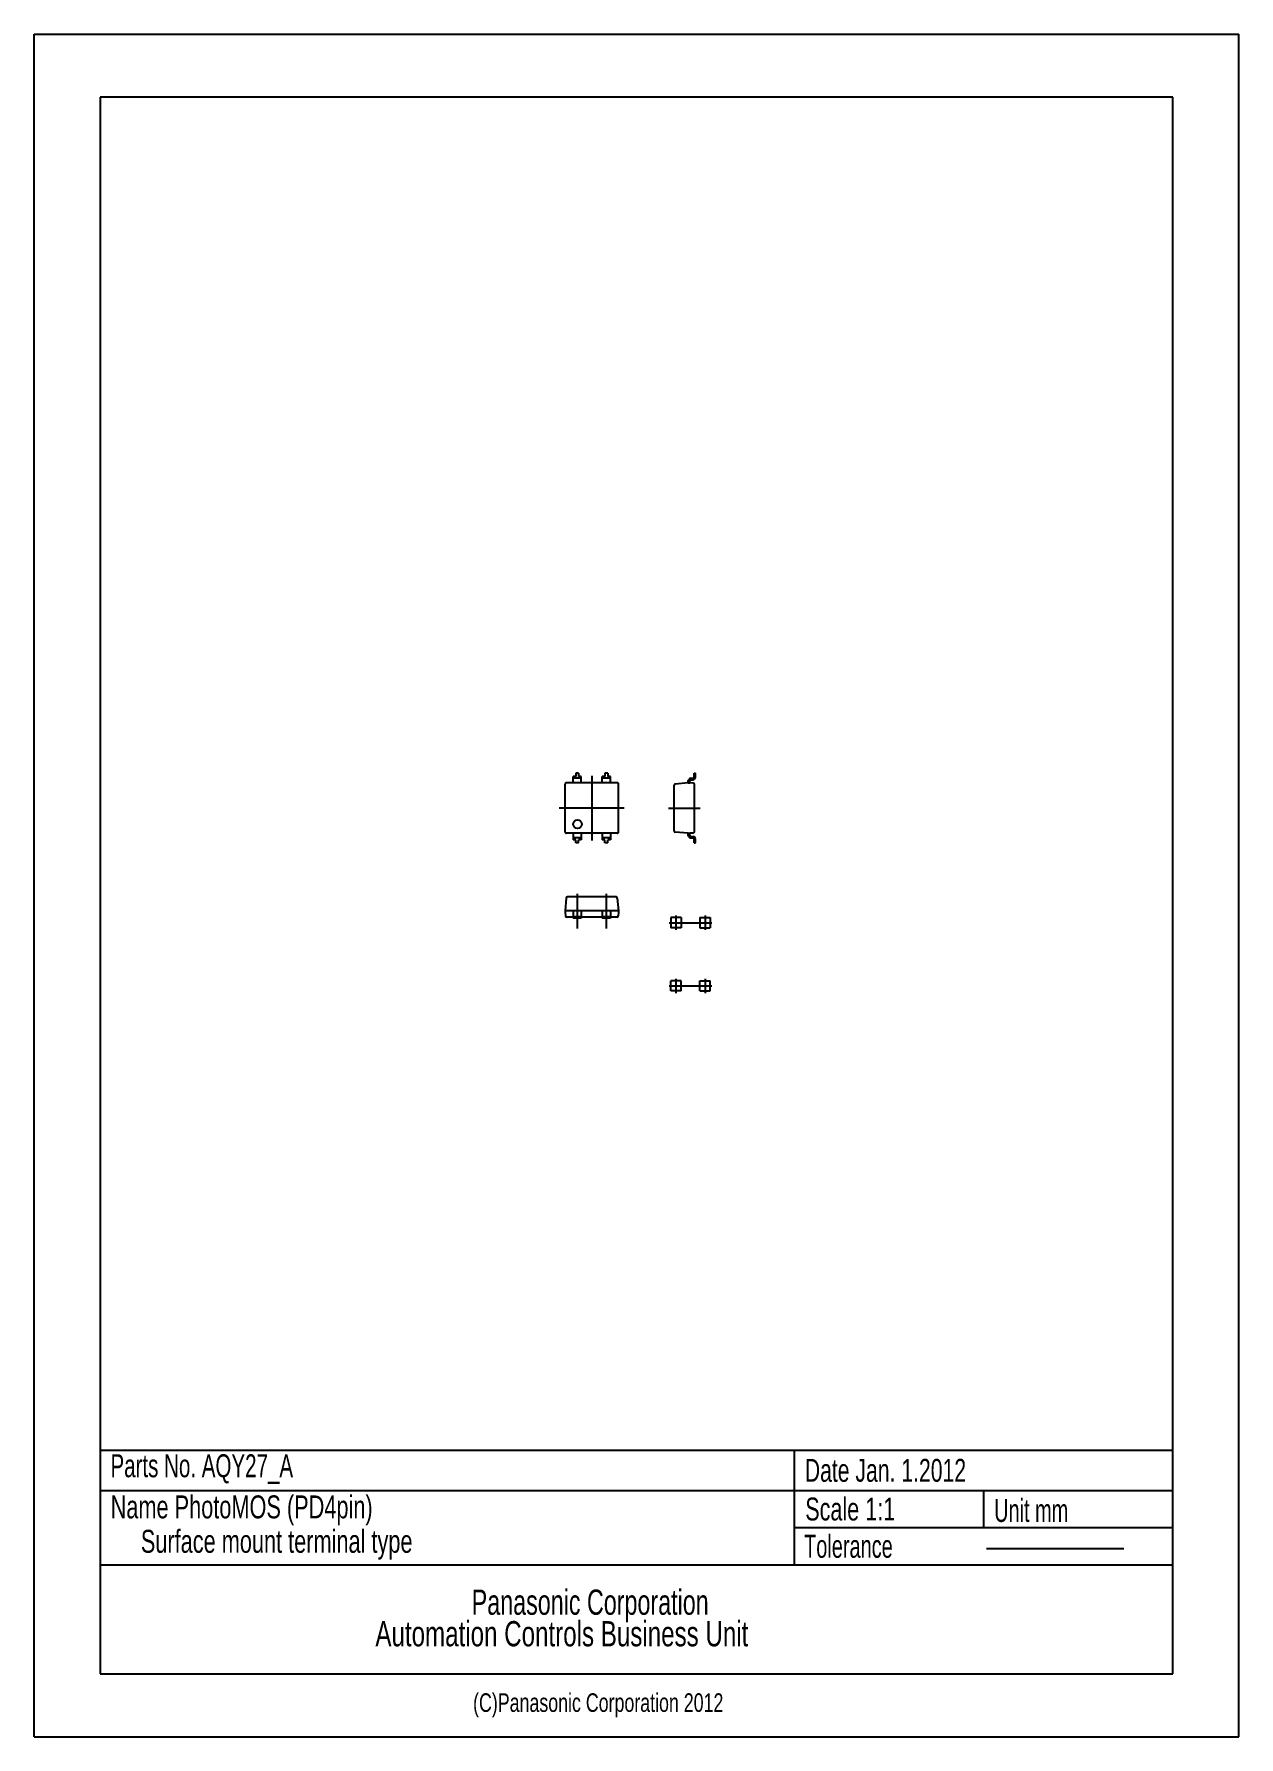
# Model space of a CAD drawing. Extents: x -105 to 105, y -148 to 148.
import ezdxf

# ---------------------------------------------------------------- set-up
doc = ezdxf.new("R2010")
doc.units = 0
doc.linetypes.add('CENTER', pattern=[50.8, 31.75, -6.35, 6.35, -6.35])
doc.linetypes.add('NON_PLOTING', pattern=[0])
doc.layers.get('DEFPOINTS').update_dxf_attribs({"linetype": 'CONTINUOUS'})
doc.layers.add('LY_1', color=7, linetype='CONTINUOUS')

msp = doc.modelspace()

# ---------------------------------------------------------------- linework, layer by layer
at = {"layer": 'DEFPOINTS', "color": 3, "linetype": 'NON_PLOTING'}
for p, q in [((-105, 148.5), (105, 148.5)), ((-105, -148.5), (-105, 148.5)), ((105, -148.5), (105, 148.5)), ((-105, -148.5), (105, -148.5))]:
    msp.add_line(p, q, dxfattribs=at)
at = {"layer": 'LY_1', "color": 3, "linetype": 'CONTINUOUS'}
for p, q in [((-93.5, 137.5), (-93.5, -137.5)), ((93.5, 137.5), (-93.5, 137.5)), ((93.5, -137.5), (93.5, 137.5)), ((-3.35, 17.900001), (-12.25, 17.900001)), ((-10.575, 19.025007), (-11.04, 19.025007)), ((-11.04, 17.900001), (-11.04, 19.025007)), ((-9.64, 18.705007), (-11.04, 18.705007)), ((-10.105, 19.580007), (-10.575, 19.580007)), ((-10.575, 19.580007), (-10.575, 19.025007)), ((-10.105, 19.580007), (-10.105, 19.025007)), ((-9.64, 19.025007), (-10.105, 19.025007)), ((-9.64, 17.900001), (-9.64, 19.025007)), ((-5.495, 19.025007), (-5.959999, 19.025007)), ((-5.959999, 17.900001), (-5.959999, 19.025007)), ((-4.559999, 18.705007), (-5.959999, 18.705007)), ((-5.025, 19.580007), (-5.495, 19.580007)), ((-5.495, 19.580007), (-5.495, 19.025007)), ((-5.025, 19.580007), (-5.025, 19.025007)), ((-4.559999, 19.025007), (-5.025, 19.025007)), ((-4.559999, 17.900001), (-4.559999, 19.025007)), ((9.029024, 17.900006), (6.766593, 17.702069)), ((9.029024, 17.900007), (9.029024, 18.255001)), ((9.029024, 17.900007), (9.279024, 17.900007)), ((9.279024, 17.900007), (9.279024, 18.255001)), ((9.901456, 17.845551), (9.279024, 17.900007)), ((9.479024, 18.705001), (9.834025, 18.705001)), ((9.479024, 18.455001), (9.834025, 18.455001)), ((10.034025, 18.905001), (10.034025, 19.580001)), ((10.034025, 19.580001), (10.284025, 19.580001)), ((10.034025, 19.025001), (10.284025, 19.025001)), ((10.284025, 18.905001), (10.284025, 19.580001)), ((-12.45, 9.3), (-12.45, 17.700001)), ((-3.15, 9.3), (-3.15, 17.700001)), ((6.584025, 9.497182), (6.584025, 17.502831)), ((10.084025, 9.3537), (10.084025, 17.646313)), ((-3.35, 9.1), (-12.25, 9.1)), ((-11.04, 9.1), (-11.04, 7.975006)), ((-9.64, 9.1), (-9.64, 7.975006)), ((-5.959999, 9.1), (-5.959999, 7.975006)), ((-4.559999, 9.1), (-4.559999, 7.975006)), ((9.029023, 9.100007), (6.766593, 9.297944)), ((9.029024, 9.100006), (9.279024, 9.100006)), ((9.029024, 8.745), (9.029024, 9.100006)), ((9.901456, 9.154461), (9.279024, 9.100006)), ((9.279024, 8.745), (9.279024, 9.100006)), ((-9.64, 8.295006), (-11.04, 8.295006)), ((-10.575, 7.975006), (-11.04, 7.975006)), ((-10.575, 7.420006), (-10.575, 7.975006)), ((-10.105, 7.420006), (-10.575, 7.420006)), ((-9.64, 7.975006), (-10.105, 7.975006)), ((-10.105, 7.420006), (-10.105, 7.975006)), ((-4.559999, 8.295006), (-5.959999, 8.295006)), ((-5.495, 7.975006), (-5.959999, 7.975006)), ((-5.495, 7.420006), (-5.495, 7.975006)), ((-5.025, 7.420006), (-5.495, 7.420006)), ((-4.559999, 7.975006), (-5.025, 7.975006)), ((-5.025, 7.420006), (-5.025, 7.975006)), ((9.479024, 8.545), (9.834025, 8.545)), ((9.479024, 8.295), (9.834025, 8.295)), ((10.034025, 7.42), (10.034025, 8.095)), ((10.034025, 7.975), (10.284025, 7.975)), ((10.034025, 7.42), (10.284025, 7.42)), ((10.284025, 7.42), (10.284025, 8.095)), ((-12.252062, -2.182568), (-12.449999, -4.444999)), ((-3.547176, -1.999999), (-12.052823, -1.999999)), ((-3.347937, -2.182568), (-3.15, -4.444999)), ((-12.45, -4.445), (-12.45, -4.695)), ((-3.15, -4.445), (-12.45, -4.445)), ((-12.449999, -4.694999), (-12.395544, -5.317431)), ((-11.04, -5.5), (-12.196305, -5.5)), ((-11.04, -4.445), (-11.04, -5.7)), ((-9.64, -5.45), (-11.04, -5.45)), ((-9.64, -5.7), (-11.04, -5.7)), ((-10.575, -5.45), (-10.575, -5.7)), ((-10.105, -5.45), (-10.105, -5.7)), ((-9.64, -4.445), (-9.64, -5.7)), ((-5.96, -5.5), (-9.64, -5.5)), ((-5.96, -4.445), (-5.96, -5.7)), ((-4.56, -5.45), (-5.96, -5.45)), ((-4.56, -5.7), (-5.96, -5.7)), ((-5.495, -5.45), (-5.495, -5.7)), ((-5.024999, -5.45), (-5.024999, -5.7)), ((-4.56, -4.445), (-4.56, -5.7)), ((-3.403695, -5.5), (-4.56, -5.5)), ((-3.15, -4.694999), (-3.204456, -5.317431)), ((-3.15, -4.445), (-3.15, -4.695)), ((5.97, -5.600002), (5.97, -7.400002)), ((7.77, -5.600002), (5.97, -5.600002)), ((7.77, -5.600002), (7.77, -7.400002)), ((11.050001, -5.600002), (11.050001, -7.400002)), ((11.050001, -5.600002), (12.85, -5.600002)), ((12.85, -5.600002), (12.85, -7.400002)), ((7.77, -7.400002), (5.97, -7.400002)), ((11.050001, -7.400002), (12.85, -7.400002)), ((5.97, -18.4), (5.97, -16.6)), ((7.77, -16.6), (5.97, -16.6)), ((7.77, -18.4), (7.77, -16.6)), ((11.050001, -18.4), (11.050001, -16.6)), ((11.050001, -16.6), (12.85, -16.6)), ((12.85, -18.4), (12.85, -16.6)), ((7.77, -18.4), (5.97, -18.4)), ((11.050001, -18.4), (12.85, -18.4)), ((-93.5, -98.5), (93.5, -98.5)), ((27.5, -98.5), (27.5, -118.5)), ((-93.5, -105.5), (93.5, -105.5)), ((60.5, -105.5), (60.5, -112)), ((27.5, -112), (93.5, -112)), ((-93.5, -118.5), (93.5, -118.5)), ((-93.5, -137.5), (93.5, -137.5))]:
    msp.add_line(p, q, dxfattribs=at)
at = {"layer": 'LY_1', "color": 110, "linetype": 'CENTER'}
for p, q in [((-7.8, 19.15), (-7.8, 7.85)), ((-2.15, 13.5), (-13.45, 13.5)), ((5.584025, 13.500006), (11.084025, 13.500006)), ((-10.34, -1.43702), (-10.34, -7.52393)), ((-5.26, -1.43702), (-5.26, -7.52393)), ((6.870001, -5.250002), (6.870001, -7.750002)), ((11.949999, -5.250002), (11.949999, -7.750002)), ((5.680001, -6.500002), (13.140001, -6.500002)), ((5.680001, -17.5), (13.140001, -17.5)), ((6.87, -16.25), (6.87, -18.75)), ((11.949999, -16.25), (11.949999, -18.75))]:
    msp.add_line(p, q, dxfattribs=at)
at = {"layer": 'LY_1', "color": 110, "linetype": 'CONTINUOUS'}
msp.add_line((61.003753, -115.621162), (84.96732, -115.621162), dxfattribs=at)
at = {"layer": 'LY_1', "color": 3, "linetype": 'CONTINUOUS'}
msp.add_circle((-10.299999, 10.699704), 0.75, dxfattribs=at)
for centre, radius, start, end in [((-12.25, 17.700001), 0.2, 89.999989, 180.000005), ((-3.35, 17.700001), 0.2, 0.000003, 90.000003), ((9.479024, 18.255001), 0.45, 90.000003, 180.000005), ((9.479024, 18.255001), 0.2, 90.000003, 180.000005), ((9.834025, 18.905001), 0.45, 269.999997, 359.999997), ((9.834025, 18.905001), 0.2, 269.999997, 359.999997), ((9.884025, 17.646313), 0.2, 359.999997, 85.000004), ((6.784025, 17.502831), 0.2, 95.000002, 180.000005), ((-12.25, 9.3), 0.2, 179.999991, 270.000001), ((-3.35, 9.3), 0.2, 269.999997, 0.000003), ((6.784025, 9.497182), 0.2, 180.000009, 265.000005), ((9.884025, 9.3537), 0.2, 274.999996, 359.999997), ((9.479024, 8.745), 0.45, 180.000009, 270.000004), ((9.479024, 8.745), 0.2, 180.000009, 270.000004), ((9.834025, 8.095), 0.45, 359.999997, 90.000003), ((9.834025, 8.095), 0.2, 359.999997, 90.000003), ((-12.052823, -2.199999), 0.2, 89.999996, 174.999992), ((-3.547176, -2.199999), 0.2, 5.000002, 90.000003), ((-12.196305, -5.3), 0.2, 185.000008, 269.999997), ((-3.403695, -5.3), 0.2, 269.999997, 354.999997)]:
    msp.add_arc(centre, radius, start, end, dxfattribs=at)

# ---------------------------------------------------------------- texts
at = {"layer": 'LY_1', "color": 255, "linetype": 'CONTINUOUS', "line_spacing_factor": 0.9}
for s, insert, char_height, attachment_point in [('\\W0.669;\\A1;Parts No. AQY27_A', (-91.683112, -104.356092), 4, 7), ('\\W0.690;\\A1;Date Jan. 1.2012', (29.336105, -100), 4, 1), ('\\W0.708;\\A1;Name PhotoMOS (PD4pin)\\P     Surface mount terminal type', (-91.657142, -111.981659), 4, 4), ('\\W0.703;\\A1;Scale 1:1', (29.411844, -106.75), 4, 1), ('\\W0.649;\\A1;Unit mm', (62.332931, -107), 4, 1), ('\\W0.650;\\A1;Tolerance', (29.205232, -113.25), 4, 1), ('\\W0.690;\\A1;Panasonic Corporation', (-28.718898, -122.791401), 4.4, 1), ('\\W0.715;\\A1;Automation Controls Business Unit', (-45.510313, -128.294383), 4.4, 1)]:
    msp.add_mtext(s, dxfattribs=dict(at, insert=insert, char_height=char_height, attachment_point=attachment_point))
at = {"layer": 'LY_1', "color": 255, "linetype": 'CONTINUOUS', "insert": (-28.484406, -143), "char_height": 3.24, "attachment_point": 4}
msp.add_mtext('\\W0.716;\\A1;(C)Panasonic Corporation 2012', dxfattribs=at)

doc.saveas('drawing.dxf')
